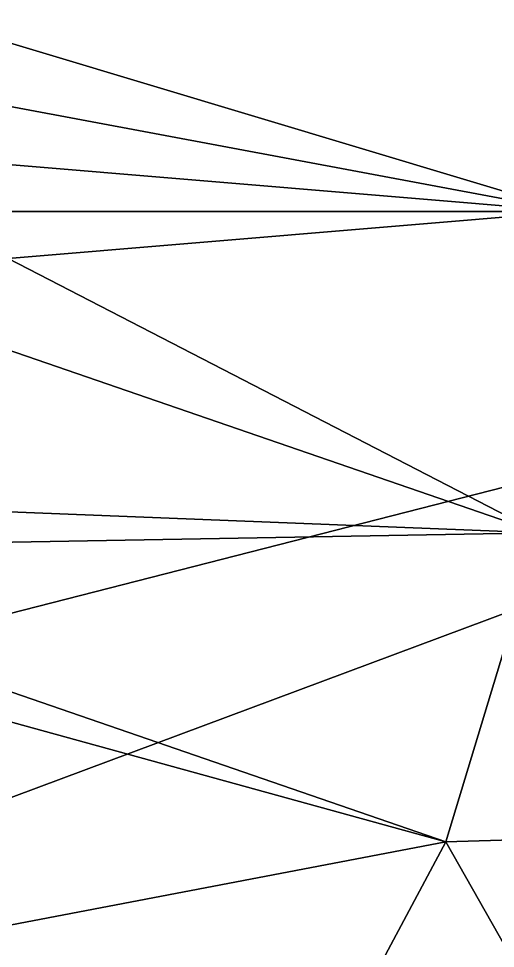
# Model space of a CAD drawing. Extents: x -5.6 to 5.6, y -5.6 to 5.6.
# Drawn here: x 2.324 to 3.336, y -1.565 to 0.41 of the extents above; entities that cross this region are included whole.
import ezdxf

# ---------------------------------------------------------------- set-up
doc = ezdxf.new("R2010")
doc.units = 0

msp = doc.modelspace()

# ---------------------------------------------------------------- linework, layer by layer
for points in [[(1.731889, 1.000226), (5.642665, 0), (5.366553, 1.743422)], [(1.731889, 1.000226), (1.999991, -0.000163), (5.642665, 0)], [(1.481033, 0.605427, -3.187745), (3.430265, 0.682106, -3.187745), (3.497453, 0, -3.187745)], [(2.168943, 0.248543, -3.187745), (1.481033, 0.605427, -3.187745), (3.497453, 0, -3.187745)], [(2.301569, 0.09977, -3.187745), (2.168943, 0.248543, -3.187745), (3.497453, 0, -3.187745)], [(2.301552, -0.099816, -3.187745), (2.301569, 0.09977, -3.187745), (3.497453, 0, -3.187745)], [(1.000143, -1.731914), (5.366553, -1.743422), (5.642665, 0)], [(1.731936, -1.000077), (1.000143, -1.731914), (5.642665, 0)], [(1.999991, -0.000163), (1.731936, -1.000077), (5.642665, 0)], [(2.301552, -0.099816, -3.187745), (3.497453, 0, -3.187745), (3.430265, -0.682106, -3.187745)], [(2.168899, -0.248566, -3.187745), (2.301552, -0.099816, -3.187745), (3.430265, -0.682106, -3.187745)], [(1.481112, -0.605233, -3.187745), (2.168899, -0.248566, -3.187745), (3.430265, -0.682106, -3.187745)], [(1.429983, -0.717738, -3.187745), (1.481112, -0.605233, -3.187745), (3.430265, -0.682106, -3.187745)], [(1.429983, -0.717738, -3.187745), (3.430265, -0.682106, -3.187745), (3.23118, -1.338398, -3.187745)], [(4.436776, -1.302755, -2.443872), (3.23118, -1.338398, -3.187745), (3.430265, -0.682106, -3.187745)], [(1.370324, -0.825961, -3.187745), (1.429983, -0.717738, -3.187745), (3.23118, -1.338398, -3.187745)], [(1.477701, -1.673553, -3.187745), (1.370324, -0.825961, -3.187745), (3.23118, -1.338398, -3.187745)], [(3.890027, -2.499969, -2.443872), (3.23118, -1.338398, -3.187745), (4.436776, -1.302755, -2.443872)], [(1.477701, -1.673553, -3.187745), (3.23118, -1.338398, -3.187745), (2.907885, -1.943242, -3.187745)], [(3.890027, -2.499969, -2.443872), (2.907885, -1.943242, -3.187745), (3.23118, -1.338398, -3.187745)]]:
    msp.add_3dface(points)

doc.saveas('drawing.dxf')
